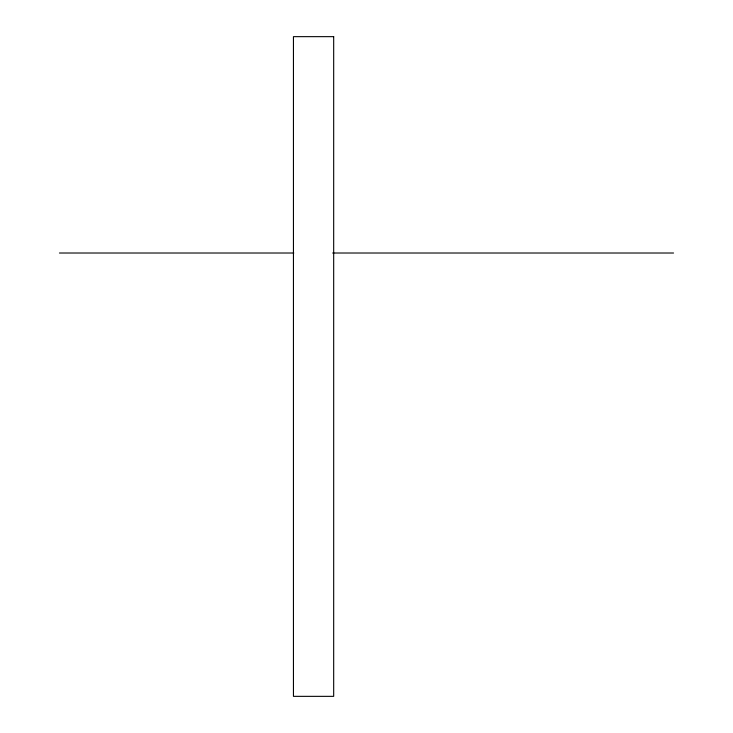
<?xml version="1.0" encoding="UTF-8"?>
<svg xmlns="http://www.w3.org/2000/svg" width="733" height="733" viewBox="0 0 733 733"><rect width="100%" height="100%" fill="white"/><g stroke="black" fill="none" stroke-linecap="round" stroke-linejoin="round"><path stroke-width="1.1" d="M59.446 253.013L293.786 253.013M332.672 253.013L673.554 253.013M333.68 36.65L293.447 36.65L293.447 696.35L333.68 696.35L333.68 36.65"/></g></svg>
